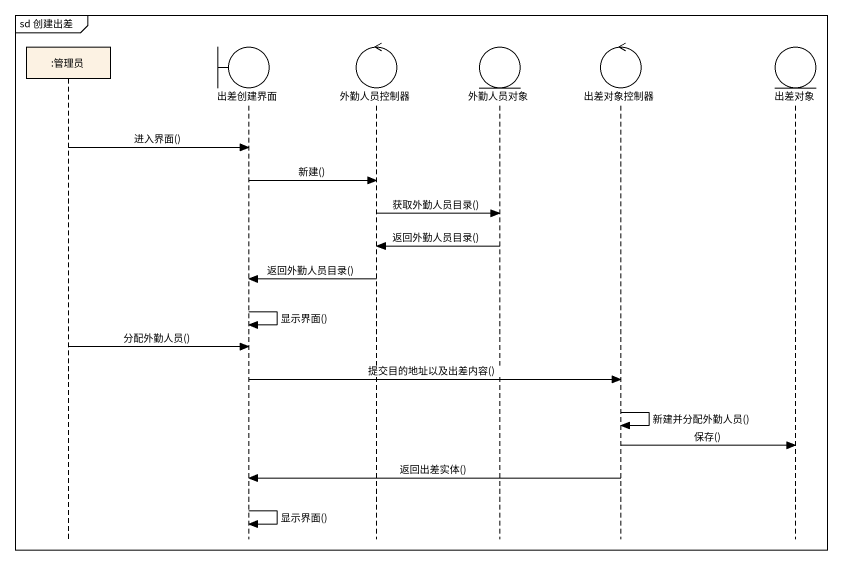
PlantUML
@startuml
mainframe sd 创建出差
hide footbox
participant ":管理员" as 管理员
boundary 出差创建界面
control 外勤人员控制器
entity 外勤人员对象
control 出差对象控制器
entity 出差对象

管理员 -> 出差创建界面 : 进入界面()
出差创建界面 -> 外勤人员控制器 : 新建()
外勤人员控制器 -> 外勤人员对象 : 获取外勤人员目录()
外勤人员对象 -> 外勤人员控制器 : 返回外勤人员目录()
外勤人员控制器 -> 出差创建界面 : 返回外勤人员目录()
出差创建界面 -> 出差创建界面 : 显示界面()
管理员 -> 出差创建界面 : 分配外勤人员()
出差创建界面 -> 出差对象控制器 : 提交目的地址以及出差内容()
出差对象控制器 -> 出差对象控制器 : 新建并分配外勤人员()
出差对象控制器 -> 出差对象 : 保存()
出差对象控制器 -> 出差创建界面 : 返回出差实体()
出差创建界面 -> 出差创建界面 : 显示界面()
@enduml
